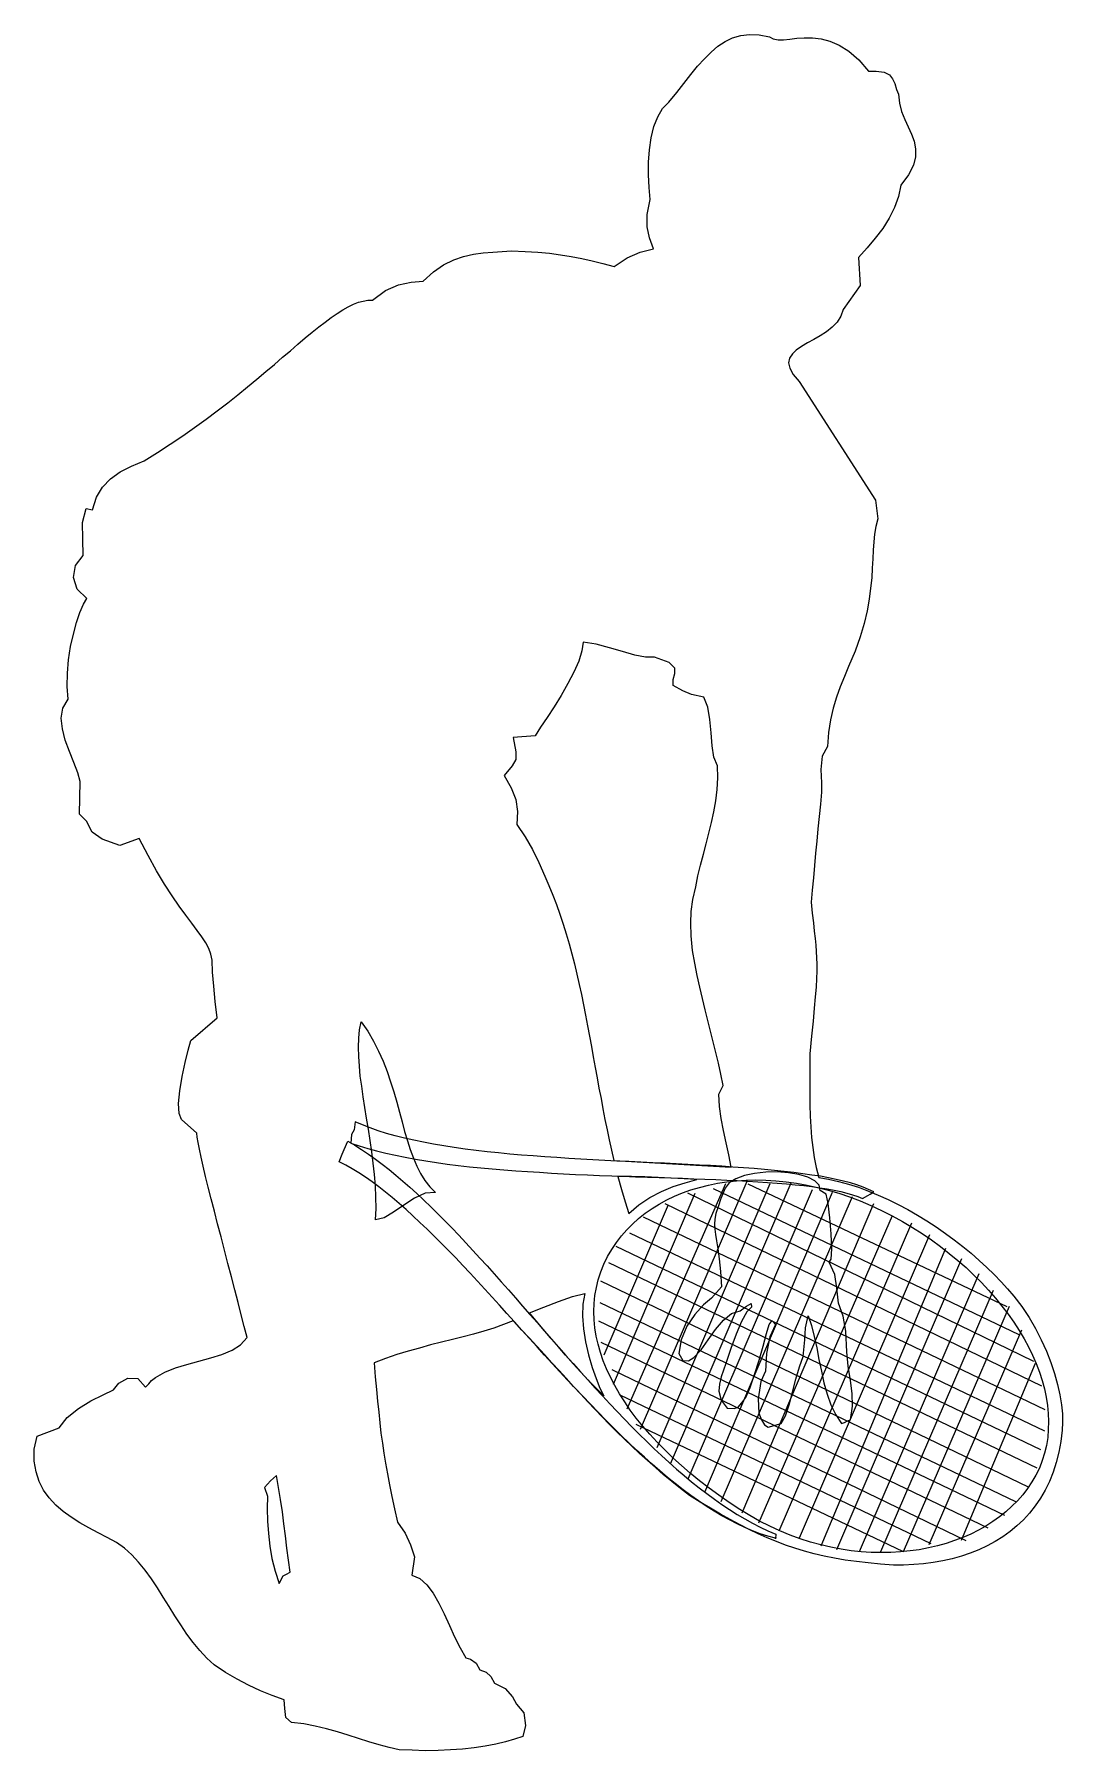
# Model space of a CAD drawing. Extents: x 814 to 895, y -21 to 113.
import ezdxf

# ---------------------------------------------------------------- set-up
doc = ezdxf.new("R2010")
doc.units = 0
doc.header["$MEASUREMENT"] = 0
doc.layers.add('LAYER_1', color=7, linetype='CONTINUOUS')

msp = doc.modelspace()

# ---------------------------------------------------------------- linework, layer by layer
at = {"layer": 'LAYER_1', "linetype": 'CONTINUOUS'}
for points in [[(878.8, 95.67), (878.92, 93.47), (877.59, 91.6), (877.41, 91.07), (877.12, 90.61), (876.74, 90.21), (876.29, 89.86), (875.8, 89.55), (875.3, 89.26), (874.81, 88.98), (874.35, 88.71), (873.94, 88.43), (873.63, 88.13), (873.41, 87.8), (873.34, 87.43), (873.42, 87.01), (873.68, 86.52), (874.15, 85.96), (880.14, 76.69), (880.31, 75.23), (880.16, 74.65), (880.06, 74.05), (879.99, 73.43), (879.95, 72.78), (879.91, 72.1), (879.88, 71.38), (879.83, 70.62), (879.75, 69.81), (879.64, 68.95), (879.47, 68.04), (879.24, 67.06), (878.93, 66.02), (878.53, 64.9), (878.03, 63.71), (877.7, 62.91), (877.37, 62.11), (877.07, 61.29), (876.81, 60.43), (876.6, 59.52), (876.45, 58.53), (876.38, 57.45), (875.95, 56.68), (875.85, 55.64), (875.9, 54.62), (875.91, 53.88), (875.82, 52.93), (875.72, 51.97), (875.63, 51.02), (875.54, 50.06), (875.45, 49.1), (875.36, 48.15), (875.27, 47.19), (875.18, 46.23), (875.09, 45.27), (875.18, 44.41), (875.27, 43.67), (875.34, 43.02), (875.4, 42.44), (875.46, 41.92), (875.5, 41.42), (875.52, 40.93), (875.54, 40.44), (875.53, 39.9), (875.51, 39.32), (875.48, 38.65), (875.42, 37.89), (875.34, 37.01), (875.25, 35.99), (875.13, 34.81), (874.99, 33.44), (874.99, 32.36), (874.99, 31.33), (874.99, 30.36), (875, 29.44), (875.03, 28.56), (875.07, 27.72), (875.13, 26.9), (875.22, 26.11), (875.34, 25.32), (875.49, 24.55), (875.69, 23.77), (876.46, 23.64), (877.23, 23.46), (878.01, 23.25), (878.79, 23), (879.57, 22.71), (880.35, 22.39), (881.13, 22.04), (881.89, 21.66), (882.66, 21.26), (883.41, 20.82), (884.15, 20.37), (884.87, 19.9), (885.59, 19.4), (886.28, 18.89), (886.95, 18.37), (887.6, 17.84), (888.23, 17.29), (888.83, 16.74), (889.41, 16.18), (889.95, 15.62), (890.46, 15.06), (890.94, 14.5), (890.94, 14.5), (891.57, 13.68), (892.13, 12.83), (892.64, 11.96), (893.09, 11.08), (893.49, 10.19), (893.83, 9.31), (894.12, 8.44), (894.36, 7.59), (894.54, 6.78), (894.66, 6.01), (894.74, 5.29), (894.76, 4.62), (894.73, 4.03), (894.62, 3.14), (894.47, 2.3), (894.26, 1.5), (894.01, 0.74), (893.72, 0.02), (893.39, -0.66), (893.02, -1.3), (892.62, -1.9), (892.17, -2.46), (891.7, -2.98), (891.19, -3.46), (890.65, -3.91), (890.08, -4.32), (889.48, -4.69), (888.86, -5.03), (888.21, -5.33), (887.54, -5.59), (886.84, -5.83), (886.13, -6.03), (885.4, -6.19), (884.65, -6.32), (883.89, -6.42), (883.12, -6.49), (882.33, -6.53), (881.53, -6.54), (880.52, -6.46), (879.56, -6.36), (878.64, -6.25), (877.77, -6.13), (876.93, -5.98), (876.12, -5.82), (875.33, -5.64), (874.57, -5.43), (873.83, -5.21), (873.1, -4.96), (872.38, -4.69), (871.67, -4.39), (870.95, -4.08), (870.24, -3.73), (869.51, -3.36), (868.77, -2.96), (868.01, -2.54), (867.23, -2.08), (866.42, -1.6), (865.58, -1.08), (865.58, -1.08), (864.89, -0.54), (864.22, 0), (863.56, 0.54), (862.92, 1.09), (862.3, 1.64), (861.69, 2.2), (861.09, 2.76), (860.5, 3.32), (859.92, 3.89), (859.34, 4.47), (858.77, 5.05), (858.21, 5.64), (857.65, 6.23), (857.09, 6.83), (856.52, 7.43), (855.96, 8.05), (855.39, 8.67), (854.82, 9.29), (854.24, 9.93), (853.65, 10.58), (853.05, 11.23), (852.43, 11.89), (851.81, 12.57), (851.81, 12.57), (851.06, 12.27), (850.3, 12), (849.51, 11.76), (848.71, 11.53), (847.89, 11.31), (847.05, 11.1), (846.2, 10.89), (845.34, 10.68), (844.47, 10.44), (843.59, 10.2), (842.71, 9.92), (841.82, 9.62), (840.93, 9.28), (840.93, 9.28), (841.02, 8.2), (841.11, 7.21), (841.2, 6.29), (841.29, 5.42), (841.38, 4.59), (841.47, 3.79), (841.58, 3.01), (841.69, 2.22), (841.82, 1.43), (841.97, 0.61), (842.13, -0.25), (842.31, -1.16), (842.52, -2.13), (842.76, -3.18), (842.76, -3.18), (843.37, -4.04), (843.78, -4.95), (844.08, -5.87), (843.88, -7.3), (844.51, -7.58), (845.06, -8.07), (845.55, -8.72), (846, -9.49), (846.42, -10.34), (846.82, -11.24), (847.23, -12.14), (847.65, -12.99), (848.1, -13.77), (848.46, -13.87), (848.91, -14.18), (849.21, -14.7), (849.68, -14.89), (850.07, -15.22), (850.35, -15.75), (851.17, -16.18), (851.74, -16.82), (852.06, -17.38), (852.63, -18.08), (852.76, -19.07), (852.55, -19.91), (851.9, -20.13), (851.2, -20.33), (850.44, -20.51), (849.62, -20.67), (848.75, -20.8), (847.84, -20.9), (846.9, -20.97), (845.93, -21.02), (844.93, -21.03), (843.91, -21), (842.88, -20.95), (842.1, -20.78), (841.32, -20.58), (840.53, -20.34), (839.72, -20.08), (838.91, -19.81), (838.07, -19.55), (837.22, -19.31), (836.33, -19.1), (835.43, -18.93), (834.48, -18.82), (834.03, -18.43), (833.95, -17.74), (833.9, -17.06), (832.97, -16.72), (832.04, -16.34), (831.12, -15.91), (830.22, -15.44), (829.32, -14.91), (828.43, -14.31), (828.43, -14.31), (827.85, -13.79), (827.31, -13.21), (826.79, -12.58), (826.3, -11.91), (825.83, -11.2), (825.36, -10.48), (824.91, -9.75), (824.45, -9.02), (823.99, -8.29), (823.52, -7.59), (823.03, -6.92), (822.52, -6.29), (821.98, -5.71), (821.41, -5.19), (820.8, -4.75), (820.07, -4.38), (819.35, -4), (818.63, -3.62), (817.92, -3.22), (817.25, -2.79), (816.62, -2.33), (816.04, -1.83), (815.53, -1.28), (815.09, -0.66), (814.75, 0.01), (814.51, 0.77), (814.37, 1.6), (814.37, 2.53), (814.37, 2.53), (814.58, 3.54), (816.31, 4.21), (816.95, 5.02), (817.82, 5.71), (818.79, 6.3), (819.75, 6.78), (820.56, 7.18), (820.98, 7.7), (821.69, 8.08), (822.46, 8.05), (823.06, 7.37), (823.31, 7.65), (823.53, 7.9), (823.85, 8.14), (824.57, 8.56), (825.4, 8.89), (826.3, 9.16), (827.24, 9.41), (828.16, 9.66), (829.04, 9.93), (829.83, 10.27), (830.5, 10.7), (831, 11.25), (830.78, 12.11), (830.55, 13.03), (830.3, 13.99), (830.04, 14.99), (829.78, 16.01), (829.51, 17.05), (829.24, 18.09), (828.97, 19.12), (828.7, 20.14), (828.45, 21.13), (828.2, 22.09), (827.97, 23), (827.76, 23.85), (827.57, 24.64), (827.41, 25.35), (827.28, 25.98), (827.17, 26.51), (827.1, 26.93), (827.07, 27.24), (825.88, 28.31), (825.68, 28.76), (825.65, 29.55), (825.74, 30.55), (825.92, 31.66), (826.15, 32.75), (826.4, 33.72), (826.61, 34.46), (826.61, 34.46), (828.67, 36.23), (828.52, 37.53), (828.4, 38.73), (828.31, 39.82), (828.28, 40.76), (828.18, 41.21), (828.01, 41.66), (827.78, 42.1), (827.47, 42.57), (827.11, 43.08), (826.69, 43.64), (826.22, 44.27), (825.7, 44.97), (825.14, 45.78), (824.55, 46.69), (823.92, 47.74), (823.26, 48.93), (822.57, 50.27), (821.05, 49.71), (819.68, 50.21), (818.89, 50.75), (818.45, 51.6), (817.91, 52.17), (817.95, 54.7), (817.76, 55.4), (817.46, 56.19), (817.12, 57.05), (816.79, 57.93), (816.56, 58.82), (816.47, 59.67), (816.61, 60.45), (817.02, 61.14), (816.94, 62.13), (816.96, 63.17), (817.05, 64.22), (817.21, 65.25), (817.42, 66.23), (817.67, 67.13), (817.94, 67.91), (818.21, 68.56), (818.48, 69.02), (817.72, 69.73), (817.42, 70.65), (817.59, 71.59), (818.2, 72.36), (818.16, 73.65), (818.13, 74.95), (818.42, 76.04), (818.91, 75.95), (819.23, 76.93), (819.71, 77.72), (820.33, 78.37), (821.08, 78.9), (821.96, 79.36), (822.95, 79.78), (824, 80.43), (825, 81.08), (825.97, 81.73), (826.9, 82.38), (827.8, 83.03), (828.66, 83.67), (829.49, 84.31), (830.28, 84.93), (831.04, 85.55), (831.77, 86.15), (832.47, 86.74), (833.14, 87.31), (833.78, 87.86), (834.39, 88.38), (834.98, 88.89), (835.55, 89.37), (836.09, 89.82), (836.61, 90.24), (837.11, 90.62), (837.58, 90.98), (838.04, 91.29), (838.48, 91.57), (838.91, 91.81), (839.31, 92.01), (839.7, 92.16), (840.08, 92.26), (840.45, 92.32), (840.8, 92.32), (840.8, 92.32), (841.81, 93.07), (842.83, 93.52), (843.83, 93.74), (844.77, 93.8), (845.58, 94.54), (846.37, 95.09), (847.16, 95.48), (847.93, 95.75), (848.7, 95.92), (849.46, 96.02), (850.21, 96.08), (850.95, 96.12), (851.68, 96.18), (852.74, 96.14), (853.72, 96.08), (854.64, 95.99), (855.51, 95.88), (856.34, 95.74), (857.16, 95.59), (857.99, 95.41), (858.82, 95.2), (859.69, 94.97), (860.72, 95.64), (861.73, 96.07), (862.78, 96.33), (862.47, 97.2), (862.29, 98.05), (862.28, 99.02), (862.51, 100.2), (862.43, 101.14), (862.38, 102.11), (862.39, 103.11), (862.46, 104.08), (862.59, 105.02), (862.8, 105.89), (863.1, 106.66), (863.49, 107.31), (863.98, 107.8), (864.59, 108.55), (865.15, 109.27), (865.7, 109.96), (866.22, 110.6), (866.75, 111.19), (867.27, 111.72), (867.81, 112.17), (868.37, 112.55), (868.96, 112.83), (869.6, 113.02), (870.28, 113.1), (871.03, 113.07), (871.84, 112.91), (872.14, 112.74), (872.51, 112.68), (872.94, 112.68), (873.43, 112.73), (873.97, 112.79), (874.56, 112.83), (875.2, 112.83), (875.87, 112.75), (876.57, 112.57), (877.3, 112.26), (878.05, 111.78), (878.82, 111.11), (879.59, 110.23), (880.17, 110.22), (880.8, 110.14), (881.23, 109.94), (881.45, 109.63), (881.63, 109.25), (881.76, 108.8), (881.93, 108.42), (882, 107.71), (882.17, 107.06), (882.41, 106.45), (882.68, 105.87), (882.94, 105.31), (883.14, 104.74), (883.26, 104.16), (883.26, 103.54), (883.09, 102.87), (882.72, 102.13), (882.1, 101.32), (881.92, 100.43), (881.61, 99.57), (881.2, 98.74), (880.69, 97.94), (880.11, 97.16), (879.48, 96.41), (878.8, 95.67)], [(862.86, 64.43), (862.16, 64.42), (861.31, 64.59), (860.35, 64.86), (859.33, 65.17), (858.29, 65.44), (857.28, 65.61), (857.18, 64.92), (856.93, 64.12), (856.55, 63.26), (856.08, 62.36), (855.55, 61.44), (855, 60.55), (854.45, 59.71), (853.95, 58.95), (853.52, 58.29), (851.81, 58.14), (852.02, 57.02), (852.01, 56.42), (851.72, 55.94), (851.1, 55.18), (851.65, 54.22), (852, 53.31), (852.15, 52.38), (852.09, 51.34), (852.74, 50.39), (853.31, 49.4), (853.81, 48.37), (854.28, 47.31), (854.6, 46.58), (854.9, 45.84), (855.19, 45.09), (855.46, 44.34), (855.71, 43.57), (855.95, 42.8), (856.17, 42.02), (856.39, 41.24), (856.59, 40.45), (856.78, 39.66), (856.96, 38.86), (857.14, 38.06), (857.3, 37.25), (857.46, 36.44), (857.62, 35.63), (857.77, 34.82), (857.92, 34), (858.07, 33.19), (858.22, 32.37), (858.37, 31.56), (858.51, 30.74), (858.67, 29.93), (858.82, 29.12), (858.98, 28.31), (859.14, 27.5), (859.31, 26.7), (859.49, 25.9), (859.68, 25.1), (859.68, 25.1), (868.84, 24.57), (868.66, 25.53), (868.45, 26.48), (868.24, 27.43), (868.06, 28.38), (867.93, 29.32), (867.89, 30.27), (868.23, 30.96), (868.05, 31.83), (867.86, 32.69), (867.66, 33.53), (867.45, 34.36), (867.24, 35.2), (867.02, 36.04), (866.81, 36.88), (866.6, 37.75), (866.39, 38.64), (866.19, 39.55), (866, 40.51), (865.82, 41.5), (865.71, 42.64), (865.68, 43.63), (865.73, 44.55), (865.86, 45.48), (866.08, 46.49), (866.25, 47.35), (866.45, 48.18), (866.67, 49.02), (866.89, 49.84), (867.11, 50.67), (867.32, 51.51), (867.5, 52.35), (867.65, 53.21), (867.75, 54.09), (867.8, 55), (867.79, 55.93), (867.5, 56.61), (867.35, 57.51), (867.27, 58.52), (867.18, 59.55), (867.01, 60.51), (866.71, 61.29), (865.74, 61.52), (865.06, 61.8), (864.32, 62.22), (864.32, 62.69), (864.45, 63.14), (864.43, 63.58), (863.99, 64.01), (862.86, 64.43)], [(839.91, 35.94), (840.43, 35.19), (840.88, 34.42), (841.28, 33.64), (841.64, 32.85), (841.95, 32.05), (842.22, 31.25), (842.47, 30.45), (842.7, 29.66), (842.91, 28.88), (843.12, 28.11), (843.32, 27.36), (843.53, 26.64), (843.76, 25.95), (844, 25.28), (844.27, 24.66), (844.57, 24.07), (844.91, 23.53), (845.3, 23.03), (845.74, 22.59), (845.74, 22.59), (844.93, 22.53), (844.1, 22.15), (843.26, 21.61), (842.46, 21.05), (841.71, 20.62), (841.05, 20.46), (841.09, 21.34), (841.08, 22.22), (841.04, 23.11), (840.97, 24), (840.87, 24.89), (840.76, 25.78), (840.63, 26.66), (840.49, 27.53), (840.35, 28.39), (840.21, 29.24), (840.08, 30.08), (839.96, 30.9), (839.85, 31.69), (839.78, 32.47), (839.73, 33.22), (839.71, 33.95), (839.73, 34.65), (839.8, 35.31), (839.91, 35.94), (839.91, 35.94)], [(839.45, 28.11), (839.37, 27.49), (839.16, 27.13), (839.12, 26.46), (839.76, 26.24), (840.43, 26.04), (841.13, 25.85), (841.85, 25.67), (842.6, 25.5), (843.37, 25.35), (844.16, 25.2), (844.97, 25.06), (845.8, 24.94), (846.64, 24.82), (847.5, 24.71), (848.38, 24.61), (849.27, 24.52), (850.17, 24.44), (851.08, 24.36), (852, 24.29), (852.92, 24.23), (853.86, 24.17), (854.79, 24.11), (855.73, 24.06), (856.68, 24.01), (857.62, 23.97), (858.56, 23.93), (859.51, 23.89), (860.44, 23.86), (861.37, 23.83), (862.3, 23.79), (863.22, 23.76), (864.13, 23.73), (865.03, 23.7), (865.92, 23.67), (866.79, 23.63), (867.65, 23.6), (868.5, 23.56), (869.32, 23.52), (870.13, 23.48), (870.92, 23.43), (871.69, 23.38), (872.44, 23.33), (873.16, 23.26), (873.85, 23.2), (874.52, 23.13), (875.16, 23.05), (875.77, 22.96), (876.36, 22.87), (876.9, 22.77), (877.42, 22.66), (877.9, 22.54), (878.34, 22.41), (878.75, 22.28), (879.12, 22.13), (879.12, 22.13), (879.54, 22.35), (879.71, 22.46), (879.99, 22.64), (879.59, 22.83), (879.16, 23.01), (878.68, 23.18), (878.18, 23.34), (877.63, 23.48), (877.06, 23.62), (876.45, 23.74), (875.82, 23.86), (875.15, 23.96), (874.46, 24.06), (873.74, 24.16), (873, 24.24), (872.24, 24.32), (871.45, 24.39), (870.64, 24.46), (869.82, 24.52), (868.98, 24.58), (868.12, 24.64), (867.24, 24.69), (866.36, 24.74), (865.46, 24.79), (864.55, 24.83), (863.64, 24.88), (862.71, 24.92), (861.78, 24.96), (860.85, 25.01), (859.91, 25.05), (858.97, 25.1), (858.03, 25.15), (857.09, 25.2), (856.15, 25.26), (855.21, 25.32), (854.29, 25.38), (853.36, 25.45), (852.45, 25.52), (851.54, 25.6), (850.65, 25.69), (849.77, 25.78), (848.9, 25.88), (848.04, 25.99), (847.2, 26.11), (846.38, 26.23), (845.58, 26.37), (844.8, 26.52), (844.04, 26.67), (843.3, 26.84), (842.59, 27.02), (841.91, 27.21), (841.25, 27.42), (840.62, 27.64), (840.02, 27.87), (839.45, 28.11), (839.45, 28.11)], [(838.2, 24.98), (838.44, 25.58), (838.6, 25.96), (838.88, 26.61), (839.42, 26.3), (839.95, 25.96), (840.49, 25.6), (841.03, 25.21), (841.57, 24.81), (842.1, 24.38), (842.64, 23.94), (843.18, 23.48), (843.73, 23), (844.27, 22.51), (844.81, 22), (845.36, 21.48), (845.9, 20.94), (846.45, 20.39), (847, 19.82), (847.55, 19.25), (848.1, 18.66), (848.65, 18.07), (849.2, 17.47), (849.76, 16.86), (850.31, 16.24), (850.87, 15.61), (851.43, 14.98), (851.98, 14.35), (852.54, 13.71), (853.1, 13.07), (853.67, 12.43), (854.23, 11.79), (854.79, 11.14), (855.36, 10.5), (855.92, 9.86), (856.49, 9.22), (857.06, 8.58), (857.63, 7.95), (858.2, 7.32), (858.78, 6.7), (859.35, 6.08), (859.93, 5.48), (860.5, 4.88), (861.08, 4.29), (861.66, 3.7), (862.24, 3.13), (862.82, 2.57), (863.41, 2.03), (863.99, 1.49), (864.58, 0.98), (865.17, 0.47), (865.75, -0.02), (866.34, -0.49), (866.94, -0.94), (867.53, -1.38), (868.12, -1.8), (868.72, -2.19), (869.32, -2.57), (869.92, -2.92), (870.52, -3.26), (871.12, -3.56), (871.72, -3.85), (872.33, -4.11), (872.33, -4.11), (872.32, -4.46), (872.33, -4.34), (872.31, -4.43), (871.72, -4.26), (871.12, -4.07), (870.52, -3.85), (869.92, -3.59), (869.32, -3.31), (868.71, -3), (868.11, -2.67), (867.51, -2.31), (866.9, -1.92), (866.3, -1.51), (865.69, -1.08), (865.09, -0.63), (864.48, -0.16), (863.88, 0.33), (863.27, 0.84), (862.66, 1.36), (862.06, 1.9), (861.45, 2.46), (860.85, 3.03), (860.25, 3.61), (859.64, 4.2), (859.04, 4.8), (858.44, 5.42), (857.84, 6.04), (857.24, 6.67), (856.64, 7.3), (856.04, 7.94), (855.45, 8.59), (854.85, 9.24), (854.26, 9.89), (853.67, 10.54), (853.08, 11.19), (852.49, 11.84), (851.91, 12.49), (851.32, 13.13), (850.74, 13.78), (850.16, 14.41), (849.59, 15.04), (849.01, 15.66), (848.44, 16.28), (847.87, 16.88), (847.31, 17.48), (846.74, 18.06), (846.18, 18.63), (845.63, 19.19), (845.07, 19.73), (844.52, 20.26), (843.97, 20.77), (843.43, 21.26), (842.89, 21.73), (842.35, 22.19), (841.82, 22.62), (841.29, 23.03), (840.77, 23.42), (840.25, 23.78), (839.73, 24.12), (839.22, 24.43), (838.71, 24.72), (838.2, 24.98), (838.2, 24.98)], [(868.37, 22.92), (868.05, 22.12), (867.82, 21.47), (867.66, 20.95), (867.58, 20.52), (867.55, 20.13), (867.57, 19.74), (867.62, 19.32), (867.7, 18.81), (867.8, 18.19), (867.91, 17.41), (868.01, 16.43), (868.09, 15.22), (867.32, 14.33), (866.69, 13.82), (866.01, 13.07), (865.39, 12.14), (864.94, 11.09), (864.76, 10), (865.07, 9.47), (865.51, 9.44), (865.94, 9.71), (866.49, 10.3), (867.05, 11.07), (867.63, 11.88), (868.24, 12.61), (868.87, 13.14), (869.55, 13.34), (870.05, 13.71), (870.4, 13.93), (870.44, 13.63), (870.07, 13.26), (869.66, 12.51), (869.24, 11.52), (868.81, 10.39), (868.42, 9.24), (868.07, 8.18), (867.93, 7.62), (867.88, 7.07), (868.07, 6.36), (868.52, 5.75), (869.07, 5.72), (869.4, 5.83), (869.68, 6.15), (869.98, 6.58), (870.32, 7.36), (870.68, 8.37), (871.03, 9.49), (871.35, 10.59), (871.62, 11.57), (871.81, 12.29), (871.81, 12.29), (872.06, 12.58), (872.08, 12.53), (872.3, 12.29), (871.86, 11.32), (871.61, 10.02), (871.54, 8.64), (871.16, 7.82), (870.95, 6.47), (871.01, 5.35), (871.21, 4.84), (871.44, 4.44), (871.73, 4.25), (872.76, 4.54), (873.09, 5.15), (873.38, 5.99), (873.65, 6.98), (873.91, 8.01), (874.18, 8.97), (874.47, 9.78), (874.61, 11.07), (874.66, 12.02), (874.87, 12.95), (875.12, 12.19), (875.34, 11.35), (875.53, 10.46), (875.71, 9.55), (875.9, 8.63), (876.1, 7.71), (876.35, 6.83), (876.65, 5.99), (877.02, 5.22), (877.46, 4.54), (877.7, 4.62), (877.94, 4.76), (878.17, 4.83), (878.34, 5.89), (878.31, 6.89), (878.17, 7.9), (877.99, 9.01), (877.88, 10.14), (877.81, 11.75), (877.59, 12.92), (877.23, 13.94), (877.1, 15.11), (876.96, 16.19), (876.51, 17.16), (876.67, 17.38), (876.71, 18.2), (876.67, 19.35), (876.56, 20.61), (876.42, 21.73), (876.28, 22.46), (875.81, 22.76), (875.72, 23.17), (875.38, 23.51), (874.83, 23.79), (874.13, 24), (873.32, 24.13), (872.45, 24.2), (871.55, 24.18), (870.68, 24.09), (869.88, 23.92), (869.2, 23.67), (868.68, 23.34), (868.37, 22.92)], [(881.43, 20.77), (882.23, 20.33), (883.01, 19.87), (883.77, 19.39), (884.5, 18.89), (885.21, 18.37), (885.9, 17.83), (886.57, 17.28), (887.21, 16.72), (887.82, 16.14), (888.41, 15.55), (888.97, 14.95), (889.51, 14.34), (890.01, 13.72), (890.49, 13.09), (890.94, 12.46), (891.35, 11.82), (891.74, 11.17), (892.09, 10.52), (892.4, 9.87), (892.69, 9.22), (892.94, 8.56), (893.15, 7.91), (893.33, 7.26), (893.47, 6.61), (893.57, 5.96), (893.64, 5.32), (893.66, 4.69), (893.64, 4.06), (893.59, 3.44), (893.49, 2.83), (893.35, 2.23), (893.17, 1.64), (892.94, 1.06), (892.67, 0.5), (892.36, -0.03), (892.02, -0.54), (891.64, -1.03), (891.23, -1.49), (890.8, -1.93), (890.33, -2.36), (889.83, -2.75), (889.3, -3.13), (888.75, -3.47), (888.17, -3.8), (887.57, -4.1), (886.95, -4.37), (886.31, -4.61), (885.65, -4.83), (884.97, -5.02), (884.27, -5.18), (883.55, -5.32), (882.83, -5.42), (882.09, -5.49), (881.33, -5.54), (880.57, -5.55), (879.8, -5.53), (879.02, -5.48), (878.23, -5.4), (877.44, -5.28), (876.64, -5.13), (875.85, -4.95), (875.05, -4.73), (874.25, -4.47), (873.45, -4.18), (872.65, -3.86), (871.86, -3.49), (871.07, -3.09), (870.3, -2.65), (869.52, -2.18), (869.52, -2.18), (868.7, -1.63), (867.89, -1.07), (867.12, -0.5), (866.37, 0.07), (865.65, 0.66), (864.96, 1.26), (864.29, 1.86), (863.66, 2.47), (863.06, 3.08), (862.48, 3.7), (861.94, 4.33), (861.43, 4.96), (860.96, 5.59), (860.52, 6.23), (860.11, 6.87), (859.74, 7.51), (859.41, 8.15), (859.11, 8.8), (858.85, 9.44), (858.63, 10.09), (858.44, 10.73), (858.3, 11.37), (858.19, 12.01), (858.13, 12.65), (858.11, 13.29), (858.13, 13.92), (858.2, 14.54), (858.31, 15.17), (858.46, 15.78), (858.66, 16.39), (858.9, 16.99), (859.19, 17.59), (859.52, 18.15), (859.87, 18.69), (860.26, 19.2), (860.68, 19.68), (861.13, 20.13), (861.61, 20.56), (862.12, 20.97), (862.66, 21.34), (863.22, 21.69), (863.81, 22.01), (864.42, 22.3), (865.05, 22.56), (865.7, 22.79), (866.38, 22.99), (867.07, 23.16), (867.78, 23.31), (868.51, 23.42), (869.25, 23.5), (870.01, 23.55), (870.78, 23.57), (871.56, 23.55), (872.35, 23.51), (873.15, 23.43), (873.96, 23.32), (874.78, 23.17), (875.6, 22.99), (876.43, 22.78), (877.26, 22.53), (878.1, 22.25), (878.93, 21.93), (879.77, 21.58), (880.6, 21.19), (881.43, 20.77), (881.43, 20.77)], [(859.99, 23.85), (860.28, 22.84), (860.55, 21.86), (860.85, 20.95), (861.63, 21.64), (862.48, 22.2), (863.39, 22.67), (864.31, 23.05), (865.25, 23.36), (866.16, 23.62), (865.17, 23.66), (864.16, 23.71), (863.14, 23.77), (862.1, 23.81), (861.05, 23.84), (859.99, 23.85)], [(868.4, 23.28), (860.68, 5.67)], [(870.06, 23.44), (861.74, 4.06)], [(871.88, 23.27), (863.03, 2.65)], [(873.51, 23.31), (864.07, 1.35)], [(875.17, 22.81), (865.46, 0.18)], [(891.35, 11.47), (867.47, 22.88)], [(870.16, 23.28), (890.39, 13.68)], [(863.93, 21.64), (858.88, 9.87)], [(866.01, 22.52), (859.61, 7.6)], [(893.12, 7.46), (863.68, 21.71)], [(892.5, 9.39), (865.46, 22.53)], [(876.73, 22.6), (866.76, -0.84)], [(878.3, 22.26), (868.05, -1.59)], [(879.98, 21.71), (869.68, -2.47)], [(893.39, 5.62), (862, 20.67)], [(881.43, 20.76), (870.99, -3.25)], [(882.95, 20.2), (872.58, -3.87)], [(893.37, 3.94), (860.92, 19.42)], [(884.36, 19.28), (874.17, -4.41)], [(893.05, 2.47), (859.85, 18.38)], [(885.6, 18.22), (875.85, -5.05)], [(892.76, 1.04), (859.29, 17.09)], [(886.85, 17.4), (877.08, -5.34)], [(888.22, 16.24), (878.85, -5.48)], [(892.08, -0.43), (858.65, 15.66)], [(889.33, 14.94), (880.53, -5.5)], [(853.09, 13.2), (854.2, 13.63), (855.34, 14.08), (856.43, 14.46), (857.4, 14.69), (857.26, 13.87), (857.23, 12.94), (857.31, 11.94), (857.47, 10.92), (857.7, 9.9), (857.97, 8.93), (858.28, 8.05), (858.59, 7.3), (858.89, 6.71), (858.29, 7.29), (857.69, 7.91), (857.09, 8.54), (856.49, 9.2), (855.89, 9.87), (855.31, 10.55), (854.73, 11.23), (854.16, 11.9), (853.61, 12.56), (853.09, 13.2)], [(891.1, -1.58), (858.6, 13.98)], [(890.57, 13.68), (882.28, -5.5)], [(890.25, -2.66), (858.51, 12.55)], [(888.94, -3.65), (858.67, 10.86)], [(891.55, 11.83), (884.29, -4.95)], [(887.22, -4.62), (859.53, 8.73)], [(892.6, 9.23), (886.82, -4.61)], [(884.47, -4.87), (860.17, 6.76)], [(882.31, -5.5), (861.43, 4.47)], [(833.29, 0.49), (832.83, 0.07), (832.37, -0.46), (832.6, -1.14), (832.58, -2.1), (832.6, -3.08), (832.67, -4.06), (832.78, -5.04), (832.95, -6.02), (833.2, -6.99), (833.51, -7.95), (833.51, -7.95), (833.82, -7.37), (834.09, -7.23), (834.37, -7.09), (834.24, -6.14), (834.12, -5.2), (834, -4.25), (833.88, -3.3), (833.76, -2.35), (833.62, -1.4), (833.47, -0.46), (833.29, 0.49)]]:
    msp.add_lwpolyline(points, dxfattribs=at)

doc.saveas('drawing.dxf')
